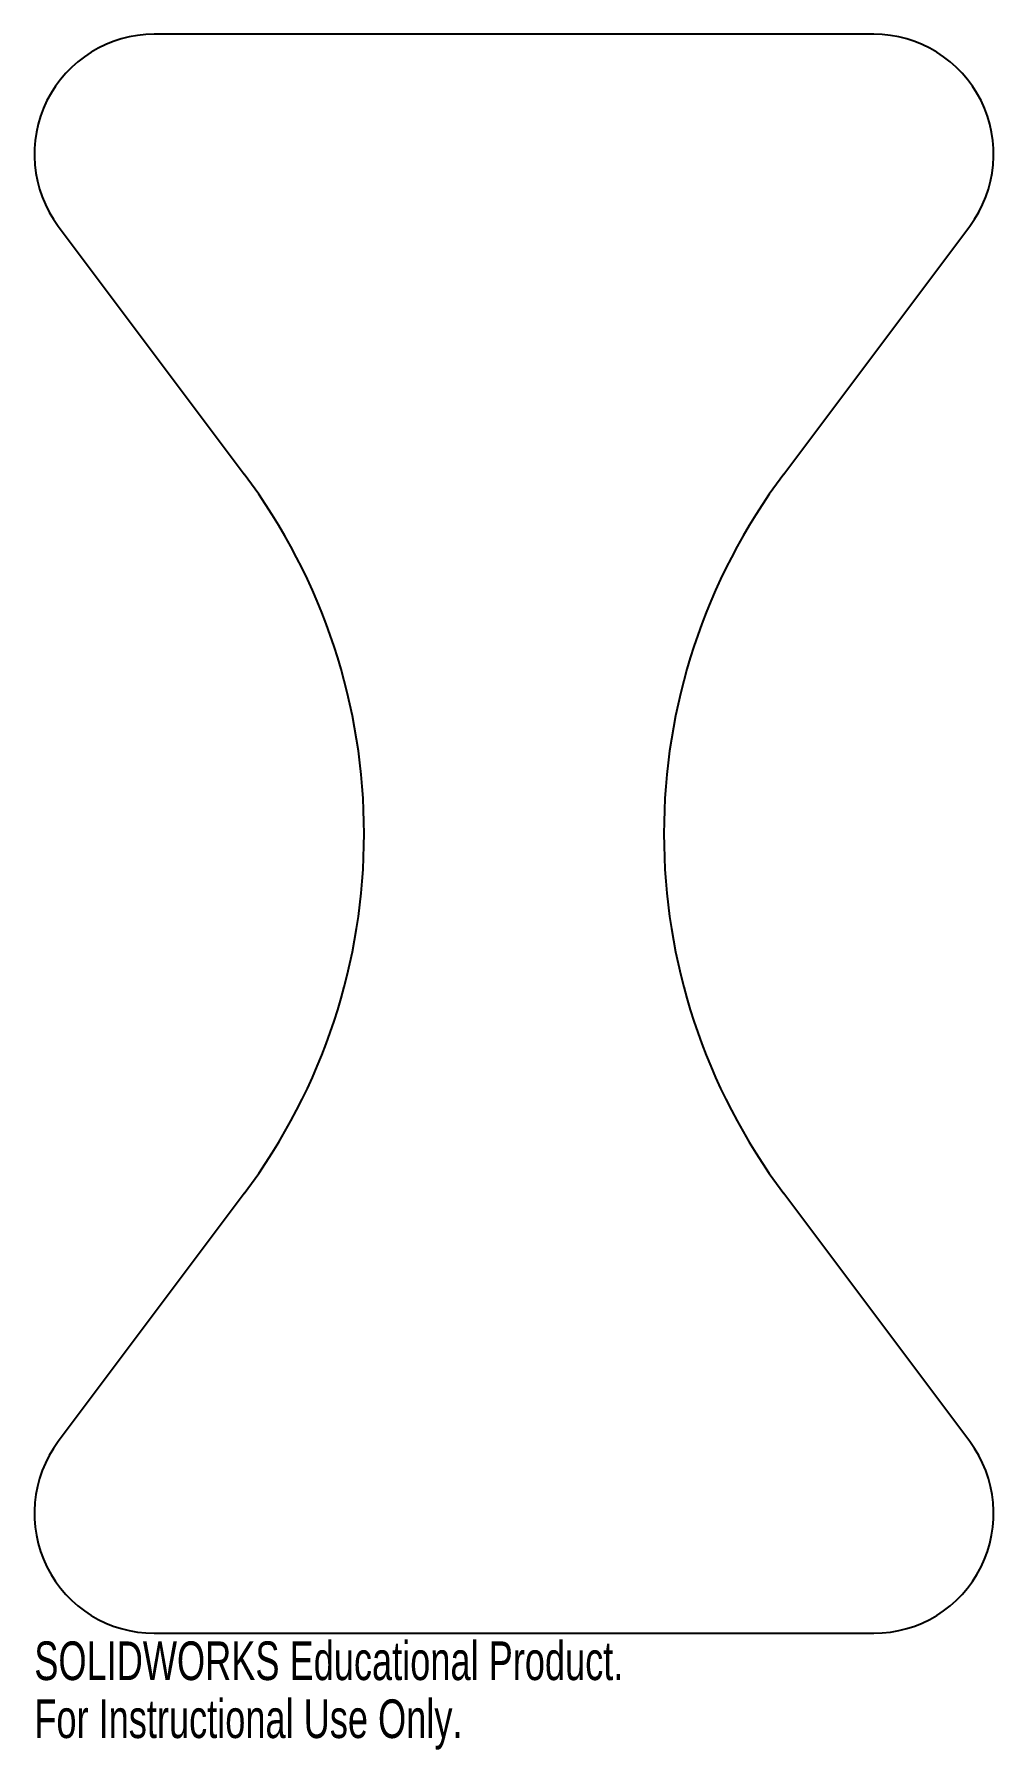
# Model space of a CAD drawing. Header units: millimetres. Extents: x -1410 to -1290, y 810 to 1025.
import ezdxf

# ---------------------------------------------------------------- set-up
doc = ezdxf.new("R2010")
doc.units = ezdxf.units.MM
doc.styles.add('SLDTEXTSTYLE0', font='TXT', dxfattribs={"width": 0.7})

msp = doc.modelspace()

# ---------------------------------------------------------------- linework, layer by layer
at = {"color": 7, "linetype": 'Continuous', "lineweight": 25}
for p, q in [((-1305, 1025), (-1395, 1025)), ((-1407, 1001), (-1383.75, 970)), ((-1316.25, 970), (-1293, 1001)), ((-1383.75, 880), (-1407, 849)), ((-1293, 849), (-1316.25, 880)), ((-1395, 825), (-1305, 825))]:
    msp.add_line(p, q, dxfattribs=at)
for centre, radius, start, end in [((-1395, 1010), 15, 90, 216.8699), ((-1305, 1010), 15, 323.1301, 90), ((-1443.75, 925), 75, 323.1301, 36.8699), ((-1256.25, 925), 75, 143.1301, 216.8699), ((-1395, 840), 15, 143.1301, 270), ((-1305, 840), 15, 270, 36.8699)]:
    msp.add_arc(centre, radius, start, end, dxfattribs=at)

# ---------------------------------------------------------------- texts
at = {"color": 7, "linetype": 'Continuous', "char_height": 4.8336, "attachment_point": 1, "style": 'SLDTEXTSTYLE0'}
for s, insert in [('SOLIDWORKS Educational Product.', (-1410, 823.98)), ('For Instructional Use Only.', (-1410, 816.73))]:
    msp.add_mtext(s, dxfattribs=dict(at, insert=insert))

doc.saveas('drawing.dxf')
